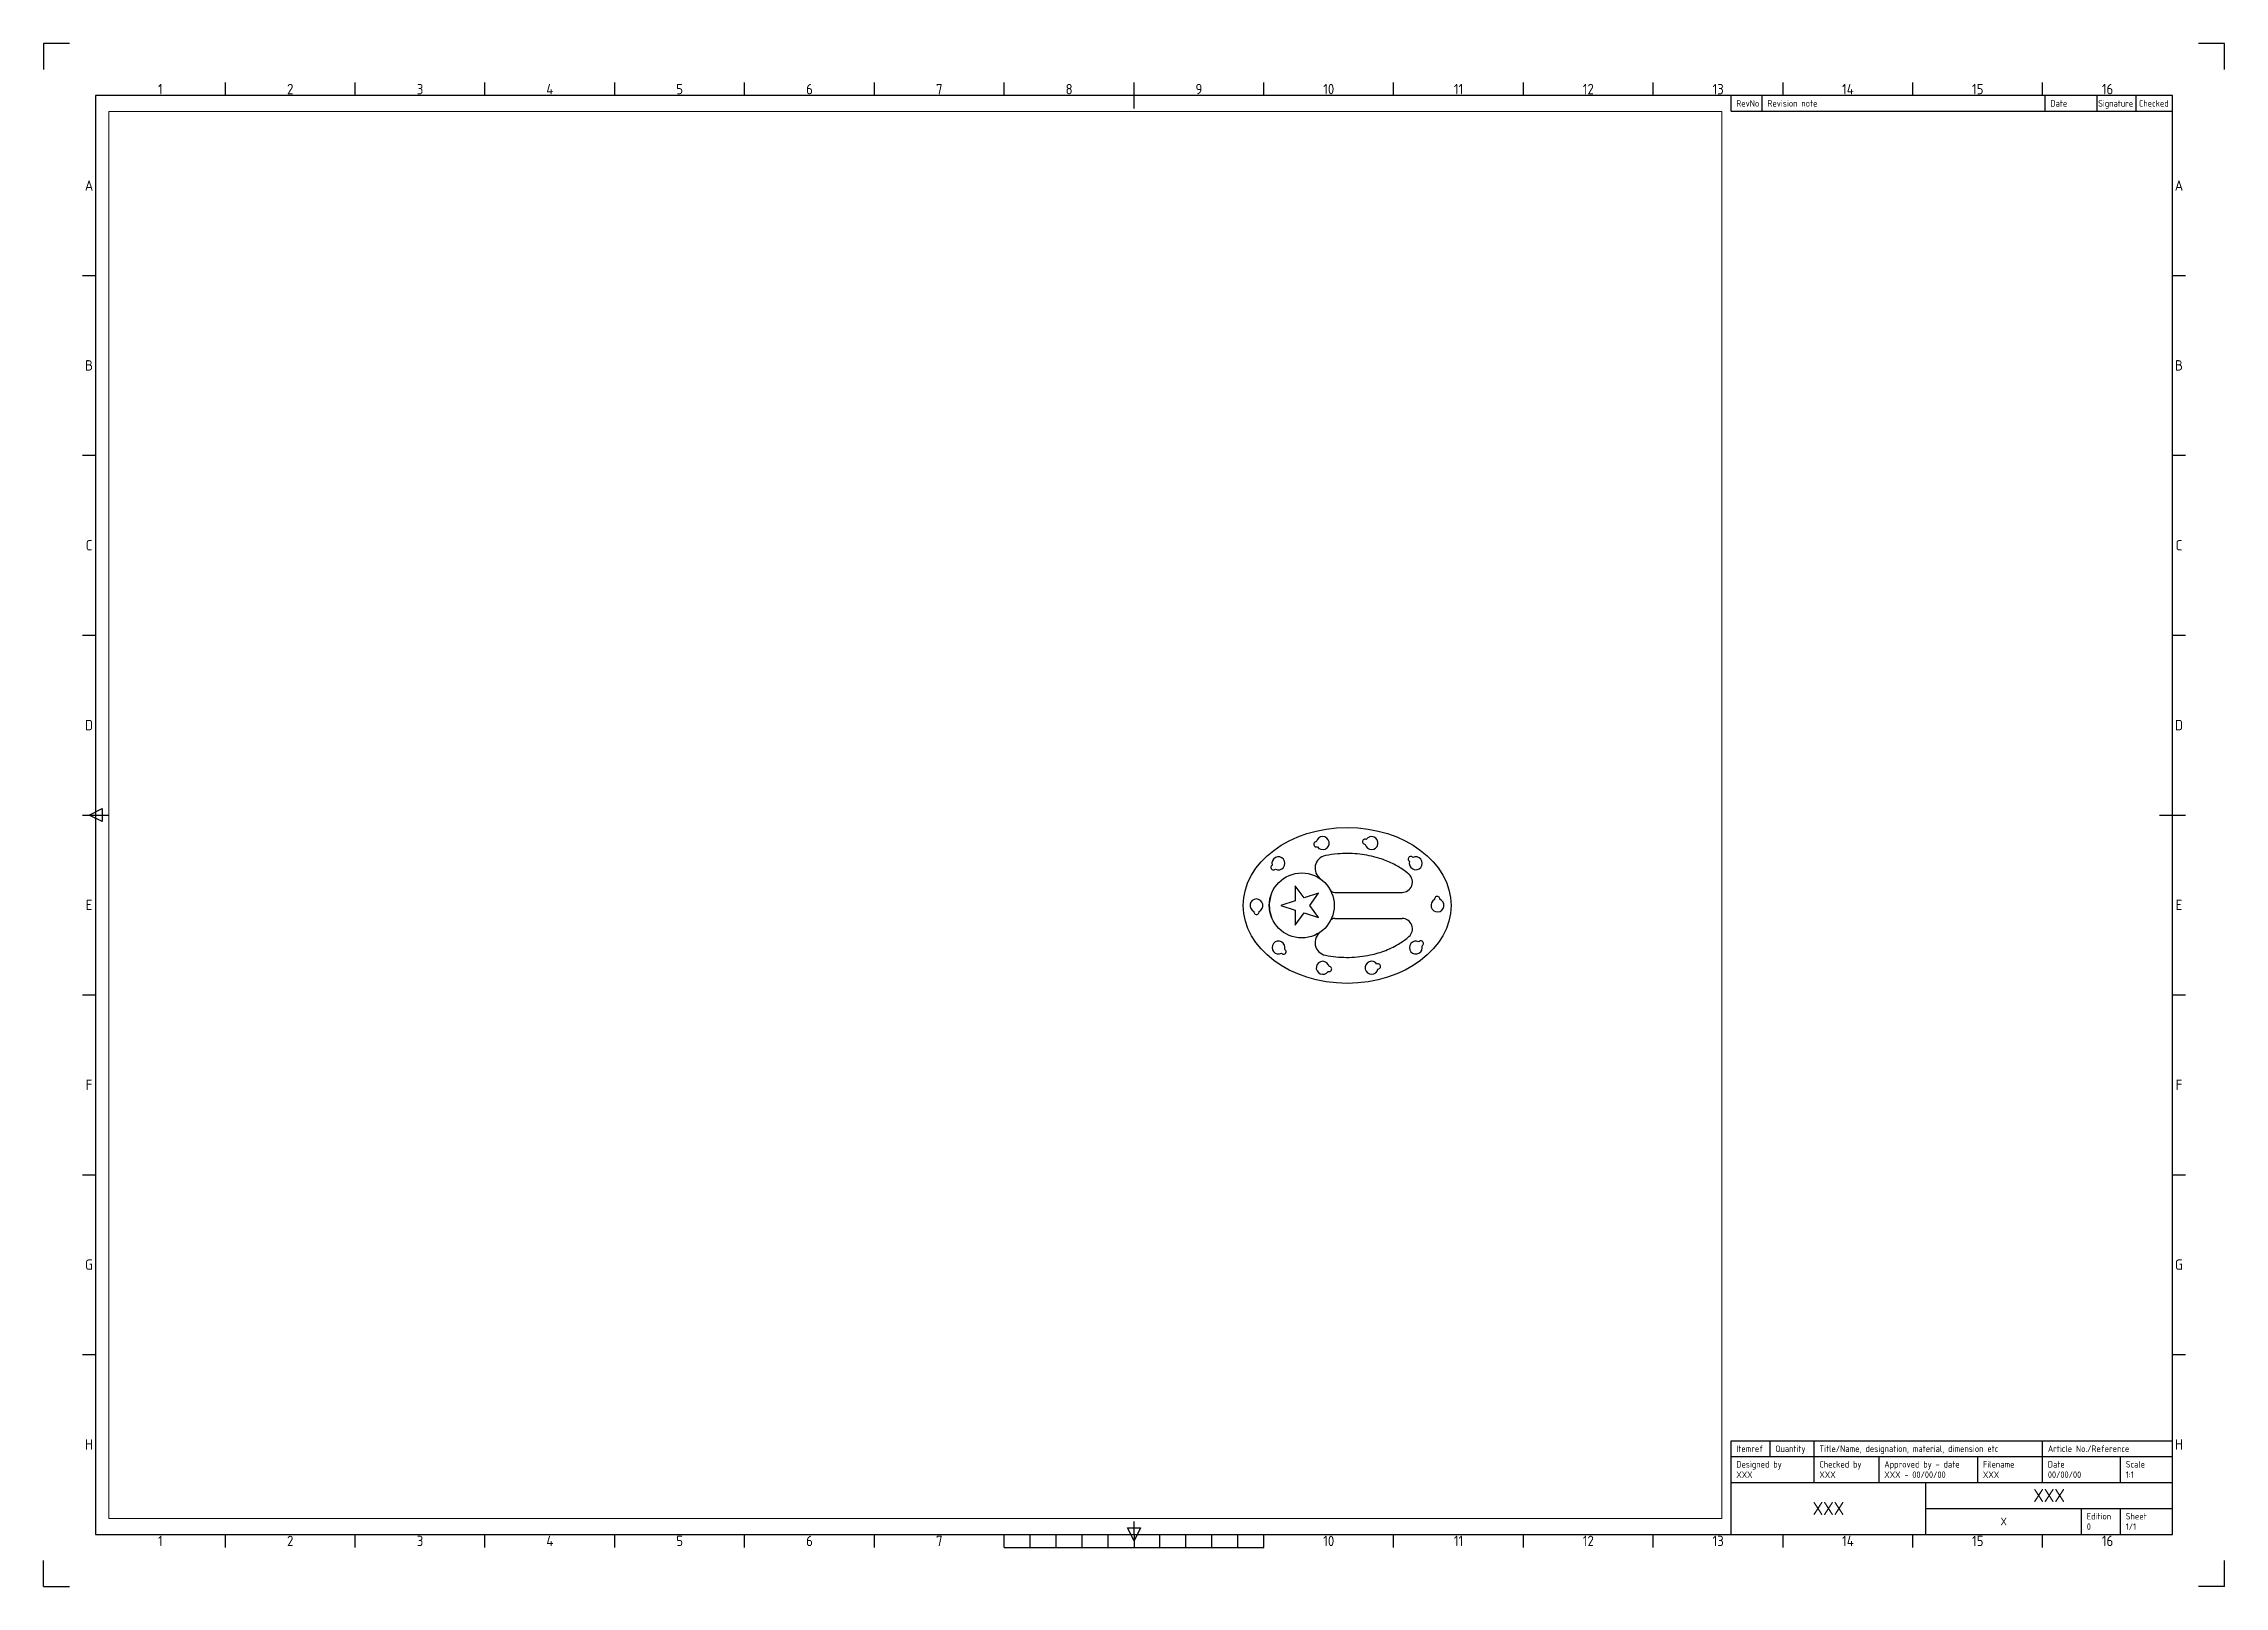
# Paper-space layout 'ISO A1 Layout' of a CAD drawing. Header units: millimetres. Extents: x 0 to 840, y 0 to 594.
# The model-space entities are those that its viewports show. They can reach past a viewport. Long polylines and large blocks are cut down to what shows.
import ezdxf
from ezdxf.enums import TextEntityAlignment as Align

# ---------------------------------------------------------------- set-up
doc = ezdxf.new("R2010")
doc.units = ezdxf.units.MM
for name, color, linetype in [('Model-Front', 7, 'Continuous'), ('Title Block', 7, 'Continuous'), ('Viewport', 5, 'Continuous')]:
    doc.layers.add(name, color=color, linetype=linetype)
doc.styles.add('ISO Proportional', font='isocp.shx')

# ---------------------------------------------------------------- blocks, each defined once
blk = doc.blocks.new('ISO A1 title block')
at = {"layer": 'Title Block'}
for p, q in [((10, 594), (0, 594)), ((0, 594), (0, 584)), ((840, 594), (830, 594)), ((840, 584), (840, 594)), ((820, 574), (20, 574)), ((20, 574), (20, 20)), ((70, 574), (70, 579)), ((120, 574), (120, 579)), ((170, 574), (170, 579)), ((220, 574), (220, 579)), ((270, 574), (270, 579)), ((320, 574), (320, 579)), ((370, 574), (370, 579)), ((420, 569), (420, 579)), ((470, 574), (470, 579)), ((520, 574), (520, 579)), ((570, 574), (570, 579)), ((620, 574), (620, 579)), ((650, 568), (650, 574)), ((662, 568), (662, 574)), ((670, 574), (670, 579)), ((720, 574), (720, 579)), ((770, 574), (770, 579)), ((771, 568), (771, 574)), ((791, 568), (791, 574)), ((806, 568), (806, 574)), ((820, 20), (820, 574)), ((650, 568), (820, 568)), ((15, 504.75), (20, 504.75)), ((820, 504.75), (825, 504.75)), ((15, 435.5), (20, 435.5)), ((820, 435.5), (825, 435.5)), ((15, 366.25), (20, 366.25)), ((820, 366.25), (825, 366.25)), ((15, 297), (25, 297)), ((17.5, 297), (22.5, 299.5)), ((22.5, 294.5), (17.5, 297)), ((22.5, 299.5), (22.5, 294.5)), ((815, 297), (825, 297)), ((15, 227.75), (20, 227.75)), ((820, 227.75), (825, 227.75)), ((15, 158.5), (20, 158.5)), ((820, 158.5), (825, 158.5)), ((15, 89.25), (20, 89.25)), ((820, 89.25), (825, 89.25)), ((650, 56), (820, 56)), ((650, 50), (650, 56)), ((665, 50), (665, 56)), ((682, 50), (682, 56)), ((770, 50), (770, 56)), ((650, 50), (820, 50)), ((650, 20), (650, 50)), ((682, 40), (682, 50)), ((707, 40), (707, 50)), ((745, 40), (745, 50)), ((770, 40), (770, 50)), ((800, 40), (800, 50)), ((650, 40), (820, 40)), ((725, 20), (725, 40)), ((725, 30), (820, 30)), ((785, 20), (785, 30)), ((800, 20), (800, 30)), ((20, 20), (820, 20)), ((70, 15), (70, 20)), ((120, 15), (120, 20)), ((170, 15), (170, 20)), ((220, 15), (220, 20)), ((270, 15), (270, 20)), ((320, 15), (320, 20)), ((370, 15), (370, 20)), ((380, 15), (380, 20)), ((390, 15), (390, 20)), ((400, 15), (400, 20)), ((410, 15), (410, 20)), ((417.5, 22.5), (422.5, 22.5)), ((420, 17.5), (417.5, 22.5)), ((420, 20), (420, 25)), ((422.5, 22.5), (420, 17.5)), ((420, 20), (420, 15)), ((430, 15), (430, 20)), ((440, 15), (440, 20)), ((450, 15), (450, 20)), ((460, 15), (460, 20)), ((470, 15), (470, 20)), ((520, 15), (520, 20)), ((570, 15), (570, 20)), ((620, 15), (620, 20)), ((670, 15), (670, 20)), ((720, 15), (720, 20)), ((770, 15), (770, 20)), ((0, 0), (0, 10)), ((370, 15), (470, 15)), ((840, 0), (840, 10)), ((0, 0), (10, 0)), ((840, 0), (830, 0))]:
    blk.add_line(p, q, dxfattribs=at)
at = {"layer": 'Title Block', "style": 'ISO Proportional'}
for s, p in [('1', (45, 576.5)), ('2', (95, 576.5)), ('3', (145, 576.5)), ('4', (195, 576.5)), ('5', (245, 576.5)), ('6', (295, 576.5)), ('7', (345, 576.5)), ('8', (395, 576.5)), ('9', (445, 576.5)), ('10', (495, 576.5)), ('11', (545, 576.5)), ('12', (595, 576.5)), ('13', (645, 576.5)), ('14', (695, 576.5)), ('15', (745, 576.5)), ('16', (795, 576.5)), ('A', (17.5, 539.375)), ('A', (822.5, 539.375)), ('B', (17.5, 470.125)), ('B', (822.5, 470.125)), ('C', (17.5, 400.875)), ('C', (822.5, 400.875)), ('D', (17.5, 331.625)), ('D', (822.5, 331.625)), ('E', (17.5, 262.375)), ('E', (822.5, 262.375)), ('F', (17.5, 193.125)), ('F', (822.5, 193.125)), ('G', (17.5, 123.875)), ('G', (822.5, 123.875)), ('H', (17.5, 54.625)), ('H', (822.5, 54.625)), ('1', (45, 17.5)), ('2', (95, 17.5)), ('3', (145, 17.5)), ('4', (195, 17.5)), ('5', (245, 17.5)), ('6', (295, 17.5)), ('7', (345, 17.5)), ('10', (495, 17.5)), ('11', (545, 17.5)), ('12', (595, 17.5)), ('13', (645, 17.5)), ('14', (695, 17.5)), ('15', (745, 17.5)), ('16', (795, 17.5))]:
    blk.add_text(s, height=4, dxfattribs=at).set_placement(p, align=Align.MIDDLE)
for s, p in [('RevNo', (652, 571)), ('Revision note', (664, 571)), ('Date', (773, 571)), ('Signature', (791.361, 571)), ('Checked', (807.083, 571)), ('Itemref', (652, 53)), ('Quantity', (667, 53)), ('Title/Name, designation, material, dimension etc', (684, 53)), ('Article No./Reference', (772, 53)), ('Designed by', (652, 47)), ('Checked by', (684, 47)), ('Approved by - date', (709, 47)), ('Filename', (747, 47)), ('Date', (772, 47)), ('Scale', (802, 47)), ('Edition', (787, 27)), ('Sheet', (802, 27))]:
    blk.add_text(s, height=2.5, dxfattribs=at).set_placement(p, align=Align.MIDDLE_LEFT)
at = {"layer": 'Title Block', "style": 'ISO Proportional', "flags": 8}
for tag, p in [('DESIGNED_BY', (652, 43)), ('CHECKED_BY', (684, 43)), ('APPROVED_BY_DATE', (709, 43)), ('FILENAME', (747, 43)), ('DATE', (772, 43)), ('SCALE', (802, 43)), ('EDITION', (787, 23)), ('SHEET', (802, 23))]:
    blk.add_attdef(tag, text='', height=2.5, dxfattribs=at).set_placement(p, align=Align.MIDDLE_LEFT)
for tag, height, p in [('TITLE', 5, (772.5, 35)), ('OWNER', 5, (687.5, 30)), ('DRAWING_NUMBER', 3, (755, 25))]:
    blk.add_attdef(tag, text='', height=height, dxfattribs=at).set_placement(p, align=Align.MIDDLE)

msp = doc.modelspace()

# ---------------------------------------------------------------- linework, layer by layer
at = {"layer": 'Model-Front'}
for p, q in [((347.51, 145.18), (347.54, 145.18)), ((356.53, 147.79), (356.53, 141.98)), ((359.94, 143.09), (356.53, 147.79)), ((365.47, 144.88), (359.94, 143.09)), ((362.06, 140.18), (365.47, 144.88)), ((371.7, 145.18), (397.64, 145.18)), ((347.51, 135.18), (347.54, 135.18)), ((356.53, 141.98), (351, 140.18)), ((351, 140.18), (356.53, 138.39)), ((356.53, 138.39), (356.53, 132.57)), ((356.53, 132.57), (359.94, 137.28)), ((359.94, 137.28), (365.47, 135.48)), ((365.47, 135.48), (362.06, 140.18)), ((371.7, 135.18), (397.64, 135.18))]:
    msp.add_line(p, q, dxfattribs=at)
msp.add_circle((359, 140.18), 12.5, dxfattribs=at)
for centre, radius, start, end in [((364.62, 163.69), 1, 90.11572, 293.18964), ((367.07, 164.19), 2.5, 214.7266, 168.57876), ((383.43, 164.69), 1, 67.2741, 270.34802), ((385.88, 164.2), 2.5, 191.88498, 145.73714), ((348.11, 154.79), 1, 118.41517, 321.48909), ((350.03, 156.39), 2.5, 243.02605, 196.87821), ((369.12, 154.46), 5, 101.32144, 234.66029), ((397.64, 149.18), 4, 269.99999, 48.86831), ((401, 158.01), 1, 39.00963, 242.08355), ((402.93, 156.42), 2.5, 163.62051, 117.47267), ((371.7, 147.18), 2, 208.86572, 269.99999), ((411.16, 142.68), 1, 351.70428, 194.7782), ((341.55, 140.17), 2.5, 293.31008, 247.16224), ((341.56, 137.67), 1, 168.6992, 11.77312), ((371.7, 133.18), 2, 89.99999, 151.13426), ((397.64, 131.18), 4, 311.11923, 89.99999), ((411.3, 140.18), 2.5, 116.31516, 70.16732), ((350.05, 123.96), 2.5, 343.58357, 297.43573), ((369.12, 125.91), 5, 125.33907, 258.65854), ((402.95, 123.96), 2.5, 62.96816, 16.82033), ((404.87, 125.56), 1, 298.35729, 141.4312), ((351.97, 122.37), 1, 218.97269, 62.04661), ((367.09, 116.17), 2.5, 11.8433, 325.69546), ((385.91, 116.17), 2.5, 34.69848, 348.55064), ((388.35, 116.67), 1, 270.0876, 113.16152), ((369.54, 115.68), 1, 247.23242, 90.30634)]:
    msp.add_arc(centre, radius, start, end, dxfattribs=at)
msp.add_ellipse((376.5, 140.18), major_axis=(-40, 0), ratio=0.75, dxfattribs=at)
for points, knots in [([(400.27, 152.19), (399.35, 152.99), (398.33, 153.76), (395.87, 155.36), (394.38, 156.17), (391.18, 157.58), (389.47, 158.19), (385.36, 159.33), (382.91, 159.78), (377.91, 160.23), (375.37, 160.24), (371.27, 159.89), (369.68, 159.67), (368.14, 159.36)], [3.851112, 3.851112, 3.851112, 3.851112, 3.999553, 3.999553, 4.179254, 4.179254, 4.358955, 4.358955, 4.591745, 4.591745, 4.824536, 4.824536, 4.973439, 4.973439, 4.973439, 4.973439]), ([(347.51, 145.18), (347.19, 144.4), (346.95, 143.63), (346.59, 141.96), (346.5, 141.07), (346.5, 140.18)], [5.9862785, 5.9862785, 5.9862785, 5.9862785, 6.1231032, 6.1231032, 6.2831853, 6.2831853, 6.2831853, 6.2831853]), ([(346.5, 140.18), (346.5, 139.11), (346.63, 138.05), (347.07, 136.38), (347.26, 135.78), (347.51, 135.18)], [0, 0, 0, 0, 0.1918622, 0.1918622, 0.2968934, 0.2968934, 0.2968934, 0.2968934]), ([(368.14, 121), (368.48, 120.93), (368.83, 120.87), (371.82, 120.35), (374.57, 120.14), (380.04, 120.24), (382.76, 120.55), (387.45, 121.55), (389.46, 122.15), (393.33, 123.67), (395.19, 124.6), (398.1, 126.43), (399.25, 127.28), (400.27, 128.17)], [1.309671, 1.309671, 1.309671, 1.309671, 1.343036, 1.343036, 1.595523, 1.595523, 1.848011, 1.848011, 2.050717, 2.050717, 2.266986, 2.266986, 2.431978, 2.431978, 2.431978, 2.431978])]:
    msp.add_open_spline(points, degree=3, knots=knots, dxfattribs=at)

psp = doc.layouts.new('ISO A1 Layout')

# ---------------------------------------------------------------- block references
at = {"layer": 'Title Block'}
ref = psp.add_blockref('ISO A1 title block', (0, 0), dxfattribs=at)
ref.add_attrib('CHECKED_BY', 'XXX', dxfattribs={"height": 2.5, "style": 'ISO Proportional'}).set_placement((684, 43), align=Align.MIDDLE_LEFT)
ref.add_attrib('OWNER', 'XXX', dxfattribs={"height": 5, "style": 'ISO Proportional'}).set_placement((687.5, 30), align=Align.MIDDLE)
ref.add_attrib('DESIGNED_BY', 'XXX', dxfattribs={"height": 2.5, "style": 'ISO Proportional'}).set_placement((652, 43), align=Align.MIDDLE_LEFT)
ref.add_attrib('FILENAME', 'XXX', dxfattribs={"height": 2.5, "style": 'ISO Proportional'}).set_placement((747, 43), align=Align.MIDDLE_LEFT)
ref.add_attrib('DRAWING_NUMBER', 'X', dxfattribs={"height": 3, "style": 'ISO Proportional'}).set_placement((755, 25), align=Align.MIDDLE)
ref.add_attrib('APPROVED_BY_DATE', 'XXX - 00/00/00', dxfattribs={"height": 2.5, "style": 'ISO Proportional'}).set_placement((709, 43), align=Align.MIDDLE_LEFT)
ref.add_attrib('TITLE', 'XXX', dxfattribs={"height": 5, "style": 'ISO Proportional'}).set_placement((772.5, 35), align=Align.MIDDLE)
ref.add_attrib('DATE', '00/00/00', dxfattribs={"height": 2.5, "style": 'ISO Proportional'}).set_placement((772, 43), align=Align.MIDDLE_LEFT)
ref.add_attrib('EDITION', '0', dxfattribs={"height": 2.5, "style": 'ISO Proportional'}).set_placement((787, 23), align=Align.MIDDLE_LEFT)
ref.add_attrib('SHEET', '1/1', dxfattribs={"height": 2.5, "style": 'ISO Proportional'}).set_placement((802, 23), align=Align.MIDDLE_LEFT)
ref.add_attrib('SCALE', '1:1', dxfattribs={"height": 2.5, "style": 'ISO Proportional'}).set_placement((802, 43), align=Align.MIDDLE_LEFT)

# ---------------------------------------------------------------- viewports
at = {"layer": 'Viewport'}
psp.add_viewport(center=(335.81, 297.04), size=(621.27, 541.7392), view_center_point=(210.2, 175.04), view_height=541.7392, dxfattribs=at)

doc.saveas('drawing.dxf')
